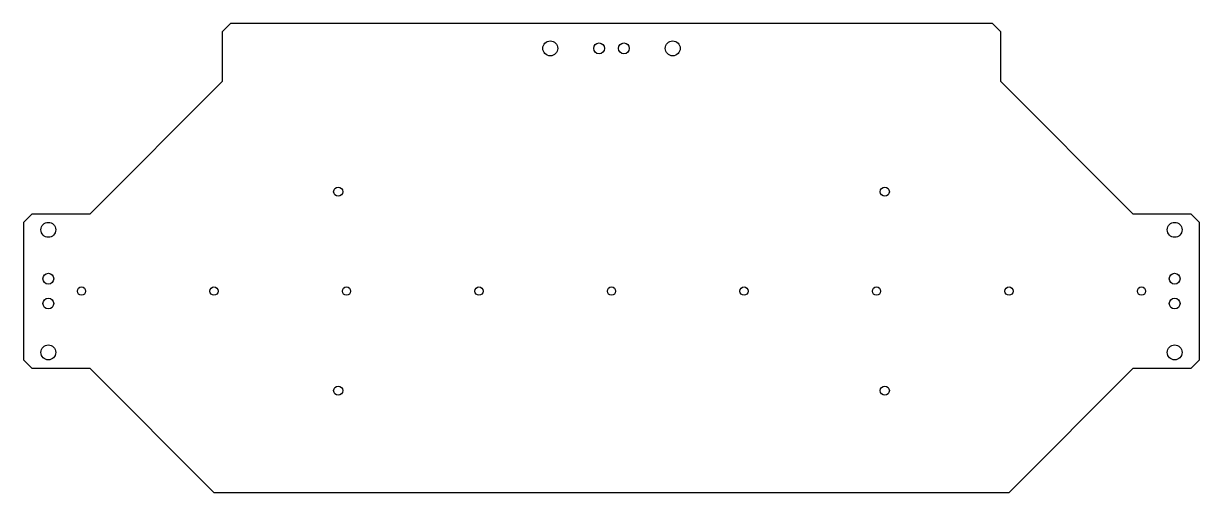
# Model space of a CAD drawing. Header units: millimetres. Extents: x -355 to 355, y -121 to 161.
import ezdxf

# ---------------------------------------------------------------- set-up
doc = ezdxf.new("R2010")
doc.units = ezdxf.units.MM

msp = doc.modelspace()

# ---------------------------------------------------------------- linework, layer by layer
msp.add_lwpolyline([(235, 156.5), (230, 161.5), (-230, 161.5), (-235, 156.5), (-235, 126.5), (-315, 46.5), (-350, 46.5), (-355, 41.5), (-355, -41.5), (-350, -46.5), (-315, -46.5), (-240, -121.5), (240, -121.5), (315, -46.5), (350, -46.5), (355, -41.5), (355, 41.5), (350, 46.5), (315, 46.5), (235, 126.5)], close=True)
for centre, radius in [((-37, 146.5), 4.5), ((-7.5, 146.5), 3.25), ((7.5, 146.5), 3.25), ((37, 146.5), 4.5), ((-165, 60), 2.75), ((165, 60), 2.75), ((-340, 37), 4.5), ((340, 37), 4.5), ((-340, 7.5), 3.25), ((340, 7.5), 3.25), ((-320, 0), 2.5), ((-240, 0), 2.5), ((-160, 0), 2.5), ((-80, 0), 2.5), ((0, 0), 2.5), ((80, 0), 2.5), ((160, 0), 2.5), ((240, 0), 2.5), ((320, 0), 2.5), ((-340, -7.5), 3.25), ((340, -7.5), 3.25), ((-340, -37), 4.5), ((340, -37), 4.5), ((-165, -60), 2.75), ((165, -60), 2.75)]:
    msp.add_circle(centre, radius)

doc.saveas('drawing.dxf')
